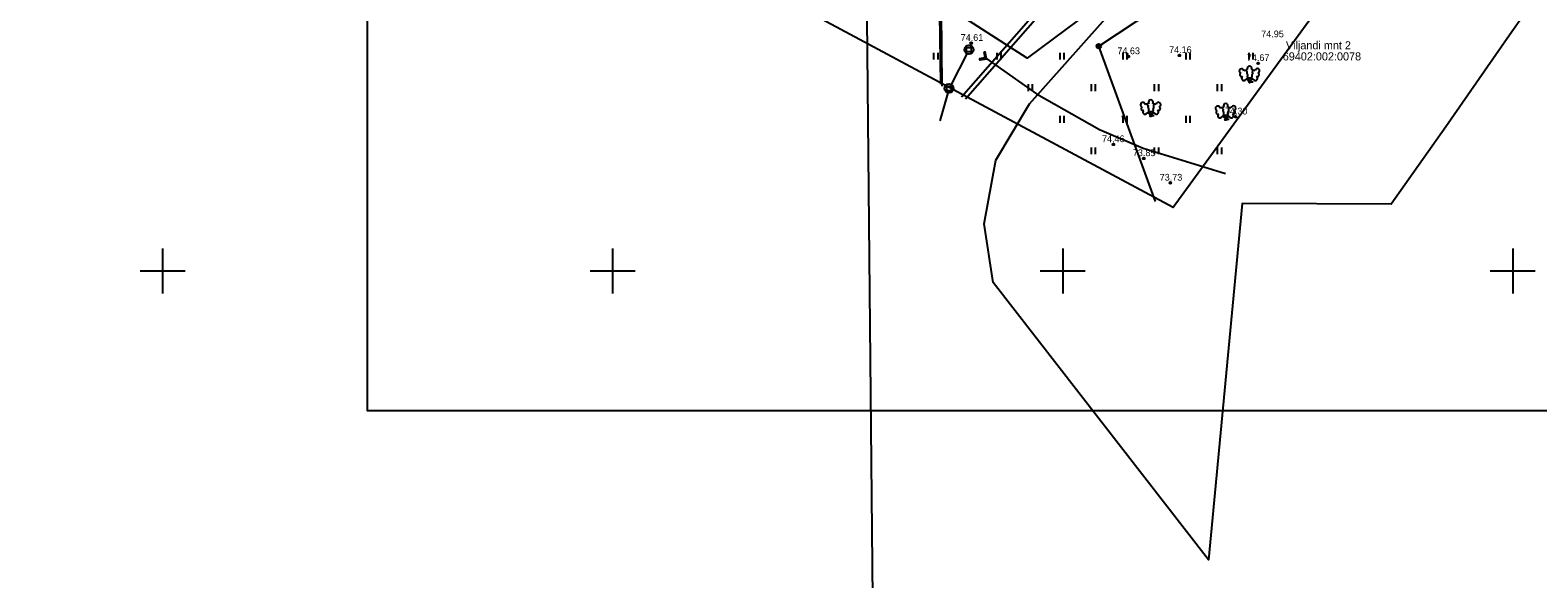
# Model space of a CAD drawing. Extents: x 631561 to 632340, y 6446672 to 6447246.
# Drawn here: x 632085.3 to 632252.8, y 6446765.8 to 6446826.7 of the extents above; entities that cross this region are included whole.
import ezdxf

# ---------------------------------------------------------------- set-up
doc = ezdxf.new("R2010")
doc.units = 0
for name, color, linetype in [('DKAEV', 7, 'Continuous'), ('DTRASS', 7, 'Continuous'), ('HALJASTUS', 7, 'Continuous'), ('KORGUS-EH2000', 7, 'Continuous'), ('KTRASS', 7, 'Continuous'), ('MOOTMPUNKT', 7, 'Continuous'), ('MOOTPIIR', 7, 'Continuous'), ('MPOHULIIN', 7, 'Continuous'), ('PIIR', 7, 'Continuous'), ('POST', 7, 'Continuous'), ('PUU', 7, 'Continuous'), ('SKTRASS', 7, 'Continuous'), ('TTRASS', 7, 'Continuous'), ('VORK', 7, 'Continuous'), ('VORMISTUS', 7, 'Continuous'), ('VTRASS', 7, 'Continuous')]:
    doc.layers.add(name, color=color, linetype=linetype)

msp = doc.modelspace()

# ---------------------------------------------------------------- linework, layer by layer
at = {"layer": 'DKAEV'}
for p, q in [((632189.32, 6446824.12), (632189.32, 6446824.98)), ((632189.82, 6446824.98), (632189.82, 6446824.12)), ((632189.14, 6446824.8), (632190, 6446824.8)), ((632190, 6446824.3), (632189.14, 6446824.3)), ((632186.93, 6446820.5), (632187.8, 6446820.5)), ((632187.8, 6446820), (632186.93, 6446820)), ((632187.12, 6446819.81), (632187.12, 6446820.68)), ((632187.62, 6446820.68), (632187.62, 6446819.81))]:
    msp.add_line(p, q, dxfattribs=at)
for centre in [(632189.57, 6446824.55), (632187.37, 6446820.25)]:
    msp.add_circle(centre, 0.5, dxfattribs=at)
at = {"layer": 'DTRASS'}
for points in [[(632189.34, 6446824.1), (632187.59, 6446820.69)], [(632187.23, 6446819.77), (632186.33, 6446816.65)]]:
    msp.add_lwpolyline(points, dxfattribs=at)
at = {"layer": 'HALJASTUS'}
for p, q in [((632185.66, 6446824.21), (632185.66, 6446823.45)), ((632186.12, 6446824.21), (632186.12, 6446823.45)), ((632192.66, 6446824.21), (632192.66, 6446823.45)), ((632193.12, 6446824.21), (632193.12, 6446823.45)), ((632199.66, 6446824.21), (632199.66, 6446823.45)), ((632200.12, 6446824.21), (632200.12, 6446823.45)), ((632206.66, 6446824.21), (632206.66, 6446823.45)), ((632207.12, 6446824.21), (632207.12, 6446823.45)), ((632213.66, 6446824.21), (632213.66, 6446823.45)), ((632214.12, 6446824.21), (632214.12, 6446823.45)), ((632220.66, 6446824.21), (632220.66, 6446823.45)), ((632221.12, 6446824.21), (632221.12, 6446823.45)), ((632196.16, 6446820.71), (632196.16, 6446819.95)), ((632196.62, 6446820.71), (632196.62, 6446819.95)), ((632203.16, 6446820.71), (632203.16, 6446819.95)), ((632203.62, 6446820.71), (632203.62, 6446819.95)), ((632210.16, 6446820.71), (632210.16, 6446819.95)), ((632210.62, 6446820.71), (632210.62, 6446819.95)), ((632217.16, 6446820.71), (632217.16, 6446819.95)), ((632217.62, 6446820.71), (632217.62, 6446819.95)), ((632199.66, 6446817.21), (632199.66, 6446816.45)), ((632200.12, 6446817.21), (632200.12, 6446816.45)), ((632206.66, 6446817.21), (632206.66, 6446816.45)), ((632207.12, 6446817.21), (632207.12, 6446816.45)), ((632213.66, 6446817.21), (632213.66, 6446816.45)), ((632214.12, 6446817.21), (632214.12, 6446816.45)), ((632203.16, 6446813.71), (632203.16, 6446812.95)), ((632203.62, 6446813.71), (632203.62, 6446812.95)), ((632210.16, 6446813.71), (632210.16, 6446812.95)), ((632210.62, 6446813.71), (632210.62, 6446812.95)), ((632217.16, 6446813.71), (632217.16, 6446812.95)), ((632217.62, 6446813.71), (632217.62, 6446812.95))]:
    msp.add_line(p, q, dxfattribs=at)
at = {"layer": 'KORGUS-EH2000'}
for centre in [(632189.83, 6446825.28), (632207.29, 6446823.8), (632212.96, 6446823.92), (632221.71, 6446823.04), (632219.21, 6446817.11), (632205.63, 6446814.04), (632209.01, 6446812.49), (632211.95, 6446809.77)]:
    msp.add_circle(centre, 0.1, dxfattribs=at)
at = {"layer": 'KTRASS'}
msp.add_lwpolyline([(632207.03, 6446839.41), (632189.18, 6446819.05)], dxfattribs=at)
at = {"layer": 'MOOTMPUNKT'}
for centre in [(632189.83, 6446825.28), (632204, 6446824.95), (632207.29, 6446823.8), (632212.96, 6446823.92), (632221.71, 6446823.04), (632220.76, 6446820.95), (632206.73, 6446817.11), (632209.78, 6446817.21), (632218.1, 6446816.8), (632219.21, 6446817.11), (632205.63, 6446814.04), (632209.01, 6446812.49), (632211.95, 6446809.77)]:
    msp.add_circle(centre, 0.075, dxfattribs=at)
at = {"layer": 'MOOTPIIR'}
msp.add_lwpolyline([(632169.61, 6446829.87), (632142.26, 6446852.71), (632151.21, 6446871.59), (632182.18, 6446910.63), (632246.77, 6446860.99), (632236.9, 6446846.05), (632244.74, 6446840.75), (632239.75, 6446832.9), (632233.48, 6446836.19), (632212.27, 6446807.04), (632169.61, 6446829.87)], dxfattribs=at)
at = {"layer": 'MPOHULIIN'}
msp.add_lwpolyline([(632210.3, 6446807.7), (632204, 6446824.95), (632228.77, 6446841.33), (632230.98, 6446836.07)], dxfattribs=at)
at = {"layer": 'PIIR'}
for points in [[(631868.77, 6446672.4), (631838.25, 6446722.82), (631895.36, 6446833.33), (632004.45, 6446876.31), (632004.91, 6446861.17), (632030.81, 6446860.37), (632094.06, 6446884.64), (632111.55, 6446940.32), (632112.53, 6446943.41), (632177.37, 6446891.07), (632146.53, 6446856.73), (632144.49, 6446854.46), (632161.11, 6446845.26), (632178.16, 6446835.13), (632178.2, 6446831.81), (632179.35, 6446714.42), (632027.17, 6446701.7), (631973.16, 6446697.18), (631974.49, 6446676.99), (631959.91, 6446675.9), (631959.68, 6446679.97)], [(632230.07, 6446849.21), (632225.35, 6446845.6), (632210.18, 6446834.15), (632196.05, 6446823.6), (632178.16, 6446835.13), (632161.11, 6446845.26), (632144.49, 6446854.46), (632146.53, 6446856.73), (632176.14, 6446889.7)], [(632251.23, 6446828.41), (632249.63, 6446826.15), (632242.54, 6446816), (632236.49, 6446807.41), (632219.95, 6446807.47), (632216.18, 6446767.93), (632192.28, 6446798.71), (632191.27, 6446805.24), (632192.55, 6446812.31), (632196.3, 6446818.53), (632210.18, 6446834.15), (632225.35, 6446845.6)]]:
    msp.add_lwpolyline(points, close=True, dxfattribs=at)
at = {"layer": 'POST'}
for radius in [0.25, 0.0234]:
    msp.add_circle((632204, 6446824.95), radius, dxfattribs=at)
at = {"layer": 'PUU'}
for p, q in [((632220.25, 6446821.17), (632220.61, 6446821.43)), ((632220.76, 6446820.95), (632220.48, 6446821.34)), ((632220.61, 6446821.43), (632220.9, 6446821.43)), ((632220.76, 6446820.95), (632220.76, 6446821.43)), ((632220.76, 6446820.95), (632221.03, 6446821.34)), ((632221.14, 6446820.95), (632220.76, 6446820.95)), ((632220.9, 6446821.43), (632221.26, 6446821.18)), ((632209.27, 6446817.43), (632209.62, 6446817.69)), ((632209.78, 6446817.21), (632209.5, 6446817.6)), ((632209.62, 6446817.69), (632209.92, 6446817.69)), ((632209.78, 6446817.21), (632209.78, 6446817.69)), ((632209.78, 6446817.21), (632210.05, 6446817.6)), ((632210.16, 6446817.21), (632209.78, 6446817.21)), ((632209.92, 6446817.69), (632210.28, 6446817.44)), ((632217.59, 6446817.02), (632217.95, 6446817.28)), ((632218.1, 6446816.8), (632217.83, 6446817.19)), ((632217.95, 6446817.28), (632218.25, 6446817.28)), ((632218.1, 6446816.8), (632218.1, 6446817.28)), ((632218.1, 6446816.8), (632218.37, 6446817.19)), ((632218.48, 6446816.8), (632218.1, 6446816.8)), ((632218.25, 6446817.28), (632218.61, 6446817.03))]:
    msp.add_line(p, q, dxfattribs=at)
for points in [[(632220.35, 6446822.24), (632220.45, 6446822.14), (632220.46, 6446822.11), (632220.46, 6446822.05), (632220.45, 6446821.96), (632220.45, 6446821.92), (632220.47, 6446821.84), (632220.51, 6446821.75), (632220.52, 6446821.7), (632220.51, 6446821.66), (632220.5, 6446821.59), (632220.5, 6446821.56), (632220.52, 6446821.52), (632220.54, 6446821.49), (632220.61, 6446821.43)], [(632221.16, 6446822.25), (632221.07, 6446822.14), (632221.05, 6446822.11), (632221.05, 6446822.05), (632221.07, 6446821.96), (632221.07, 6446821.92), (632221.05, 6446821.84), (632221.01, 6446821.75), (632221, 6446821.7), (632221.01, 6446821.66), (632221.02, 6446821.59), (632221.02, 6446821.56), (632221, 6446821.52), (632220.98, 6446821.49), (632220.91, 6446821.43)], [(632209.36, 6446818.5), (632209.46, 6446818.4), (632209.48, 6446818.37), (632209.48, 6446818.31), (632209.46, 6446818.22), (632209.46, 6446818.18), (632209.48, 6446818.1), (632209.53, 6446818.01), (632209.54, 6446817.96), (632209.53, 6446817.92), (632209.52, 6446817.85), (632209.52, 6446817.82), (632209.54, 6446817.78), (632209.56, 6446817.75), (632209.62, 6446817.69)], [(632210.18, 6446818.51), (632210.08, 6446818.4), (632210.07, 6446818.37), (632210.07, 6446818.31), (632210.08, 6446818.22), (632210.09, 6446818.18), (632210.07, 6446818.1), (632210.03, 6446818.01), (632210.02, 6446817.96), (632210.03, 6446817.92), (632210.04, 6446817.85), (632210.04, 6446817.82), (632210.02, 6446817.78), (632209.99, 6446817.75), (632209.93, 6446817.69)], [(632217.69, 6446818.09), (632217.79, 6446817.99), (632217.81, 6446817.96), (632217.81, 6446817.9), (632217.79, 6446817.81), (632217.79, 6446817.77), (632217.81, 6446817.69), (632217.85, 6446817.6), (632217.86, 6446817.55), (632217.86, 6446817.51), (632217.84, 6446817.44), (632217.84, 6446817.41), (632217.86, 6446817.37), (632217.89, 6446817.34), (632217.95, 6446817.28)], [(632218.51, 6446818.11), (632218.41, 6446817.99), (632218.4, 6446817.96), (632218.4, 6446817.9), (632218.41, 6446817.81), (632218.42, 6446817.77), (632218.4, 6446817.69), (632218.36, 6446817.6), (632218.35, 6446817.55), (632218.35, 6446817.51), (632218.37, 6446817.44), (632218.37, 6446817.41), (632218.35, 6446817.37), (632218.32, 6446817.34), (632218.25, 6446817.28)]]:
    msp.add_lwpolyline(points, dxfattribs=at)
for centre, radius, start, end in [((632219.87, 6446822.19), 0.256, 125.5389, 246.5536), ((632219.9, 6446821.77), 0.224, 125.4667, 288.5349), ((632219.87, 6446822.19), 0.256, 4.5218, 125.5364), ((632220.11, 6446821.37), 0.237, 125.5377, 305.5366), ((632220.26, 6446822.06), 0.202, 65.2382, 130.7412), ((632220.52, 6446822.14), 0.202, 84.7965, 150.2995), ((632220.76, 6446822.47), 0.256, 90.0013, 211.0159), ((632220.76, 6446822.47), 0.256, 328.9841, 89.9987), ((632221, 6446822.14), 0.202, 34.3857, 95.2035), ((632221.23, 6446822.07), 0.202, 50.3173, 111.1351), ((632221.4, 6446821.38), 0.237, 235.5219, 55.5208), ((632221.62, 6446822.21), 0.256, 55.522, 176.5367), ((632221.6, 6446821.79), 0.224, 252.5235, 55.5918), ((632221.62, 6446822.21), 0.256, 294.5049, 55.5195), ((632208.89, 6446818.45), 0.256, 125.5389, 246.5536), ((632208.92, 6446818.03), 0.224, 125.4667, 288.5349), ((632208.89, 6446818.45), 0.256, 4.5218, 125.5364), ((632209.28, 6446818.32), 0.202, 65.2382, 130.7412), ((632209.54, 6446818.4), 0.202, 84.7965, 150.2995), ((632209.78, 6446818.73), 0.256, 90.0013, 211.0159), ((632209.78, 6446818.73), 0.256, 328.9841, 89.9987), ((632210.01, 6446818.4), 0.202, 34.3857, 95.2035), ((632210.25, 6446818.32), 0.202, 50.3173, 111.1351), ((632210.64, 6446818.46), 0.256, 55.522, 176.5367), ((632210.62, 6446818.05), 0.224, 252.5235, 55.5918), ((632210.64, 6446818.46), 0.256, 294.5049, 55.5195), ((632217.22, 6446818.04), 0.256, 125.5389, 246.5536), ((632217.22, 6446818.04), 0.256, 4.5218, 125.5364), ((632217.87, 6446817.99), 0.202, 84.7965, 150.2995), ((632218.1, 6446818.32), 0.256, 90.0013, 211.0159), ((632218.1, 6446818.32), 0.256, 328.9841, 89.9987), ((632218.34, 6446817.99), 0.202, 34.3857, 95.2035), ((632218.96, 6446818.06), 0.256, 55.522, 176.5367), ((632218.96, 6446818.06), 0.256, 294.5049, 55.5195), ((632209.13, 6446817.63), 0.237, 125.5377, 305.5366), ((632210.41, 6446817.64), 0.237, 235.5219, 55.5208), ((632217.25, 6446817.62), 0.224, 125.4667, 288.5349), ((632217.46, 6446817.22), 0.237, 125.5377, 305.5366), ((632217.61, 6446817.91), 0.202, 65.2382, 130.7412), ((632218.58, 6446817.92), 0.202, 50.3173, 111.1351), ((632218.74, 6446817.23), 0.237, 235.5219, 55.5208), ((632218.94, 6446817.64), 0.224, 252.5235, 55.5918)]:
    msp.add_arc(centre, radius, start, end, dxfattribs=at)
at = {"layer": 'SKTRASS'}
for p, q in [((632190.74, 6446823.56), (632191.37, 6446823.67)), ((632190.74, 6446823.56), (632190.76, 6446823.42)), ((632190.74, 6446823.56), (632191.04, 6446823.47)), ((632190.75, 6446823.49), (632191.45, 6446823.61)), ((632190.75, 6446823.53), (632190.99, 6446823.46)), ((632190.75, 6446823.5), (632190.93, 6446823.45)), ((632190.76, 6446823.42), (632191.53, 6446823.55)), ((632190.76, 6446823.48), (632190.88, 6446823.44)), ((632190.76, 6446823.45), (632190.82, 6446823.43)), ((632190.79, 6446823.57), (632191.1, 6446823.48)), ((632190.85, 6446823.58), (632191.15, 6446823.49)), ((632190.9, 6446823.59), (632191.21, 6446823.5)), ((632190.96, 6446823.6), (632191.26, 6446823.51)), ((632191.01, 6446823.61), (632191.32, 6446823.51)), ((632191.07, 6446823.62), (632191.37, 6446823.52)), ((632191.12, 6446823.63), (632191.42, 6446823.53)), ((632191.18, 6446823.64), (632191.48, 6446823.54)), ((632191.23, 6446823.65), (632191.53, 6446823.55)), ((632191.26, 6446824.3), (632191.4, 6446824.32)), ((632191.37, 6446823.67), (632191.26, 6446824.3)), ((632191.26, 6446824.29), (632191.41, 6446824.24)), ((632191.27, 6446824.26), (632191.42, 6446824.22)), ((632191.27, 6446824.23), (632191.42, 6446824.19)), ((632191.27, 6446824.21), (632191.43, 6446824.16)), ((632191.28, 6446824.18), (632191.43, 6446824.13)), ((632191.28, 6446824.15), (632191.44, 6446824.11)), ((632191.29, 6446824.12), (632191.44, 6446824.08)), ((632191.29, 6446824.1), (632191.45, 6446824.05)), ((632191.29, 6446823.65), (632191.53, 6446823.58)), ((632191.3, 6446824.3), (632191.41, 6446824.27)), ((632191.3, 6446824.07), (632191.45, 6446824.02)), ((632191.3, 6446824.04), (632191.46, 6446823.99)), ((632191.31, 6446824.01), (632191.46, 6446823.97)), ((632191.31, 6446823.99), (632191.47, 6446823.94)), ((632191.32, 6446823.96), (632191.47, 6446823.91)), ((632191.32, 6446823.93), (632191.47, 6446823.88)), ((632191.45, 6446823.61), (632191.33, 6446824.31)), ((632191.33, 6446823.9), (632191.48, 6446823.86)), ((632191.33, 6446823.88), (632191.48, 6446823.83)), ((632191.34, 6446823.85), (632191.49, 6446823.8)), ((632191.34, 6446823.82), (632191.49, 6446823.77)), ((632191.34, 6446823.66), (632191.52, 6446823.61)), ((632191.35, 6446823.79), (632191.5, 6446823.75)), ((632191.35, 6446823.77), (632191.5, 6446823.72)), ((632191.36, 6446824.31), (632191.4, 6446824.3)), ((632191.36, 6446823.74), (632191.51, 6446823.69)), ((632191.36, 6446823.71), (632191.51, 6446823.66)), ((632191.36, 6446823.68), (632191.52, 6446823.64)), ((632191.53, 6446823.55), (632191.4, 6446824.32))]:
    msp.add_line(p, q, dxfattribs=at)
msp.add_lwpolyline([(632191.45, 6446823.61), (632197.08, 6446819.64), (632204.07, 6446815.68), (632208.92, 6446813.62), (632218.08, 6446810.81)], dxfattribs=at)
at = {"layer": 'TTRASS'}
for points in [[(632186.44, 6446820.73), (632185.63, 6446878.02), (632173.14, 6446887.91), (632166.85, 6446892.9)], [(632186.62, 6446820.52), (632186.09, 6446878.05), (632173.32, 6446888.15), (632167.04, 6446893.14)]]:
    msp.add_lwpolyline(points, dxfattribs=at)
at = {"layer": 'VORK'}
for p, q in [((632100, 6446802.5), (632100, 6446797.5)), ((632150, 6446802.5), (632150, 6446797.5)), ((632200, 6446802.5), (632200, 6446797.5)), ((632250, 6446802.5), (632250, 6446797.5)), ((632097.5, 6446800), (632102.5, 6446800)), ((632147.5, 6446800), (632152.5, 6446800)), ((632197.5, 6446800), (632202.5, 6446800)), ((632247.5, 6446800), (632252.5, 6446800))]:
    msp.add_line(p, q, dxfattribs=at)
at = {"layer": 'VORMISTUS'}
msp.add_lwpolyline([(632320.26, 6446784.49), (632122.76, 6446784.49), (632122.76, 6446927.99), (632320.26, 6446927.99), (632320.26, 6446784.49)], dxfattribs=at)
at = {"layer": 'VTRASS'}
msp.add_lwpolyline([(632188.75, 6446819.33), (632206.83, 6446839.94), (632219.73, 6446854.88)], dxfattribs=at)

# ---------------------------------------------------------------- texts
at = {"layer": 'KORGUS-EH2000'}
for s, p in [('74.95', (632222.05, 6446825.93)), ('74.61', (632188.66, 6446825.53)), ('74.16', (632211.81, 6446824.17)), ('74.63', (632206.07, 6446824.05)), ('74.67', (632220.45, 6446823.29)), ('74.30', (632218.01, 6446817.36)), ('74.46', (632204.36, 6446814.29)), ('73.85', (632207.79, 6446812.74)), ('73.73', (632210.77, 6446810.02))]:
    msp.add_text(s, height=0.75, dxfattribs=at).set_placement(p)
at = {"layer": 'PIIR'}
for s, p in [('Viljandi mnt 2', (632224.79, 6446824.59)), ('69402:002:0078', (632224.44, 6446823.36))]:
    msp.add_text(s, height=0.9, dxfattribs=at).set_placement(p)

doc.saveas('drawing.dxf')
